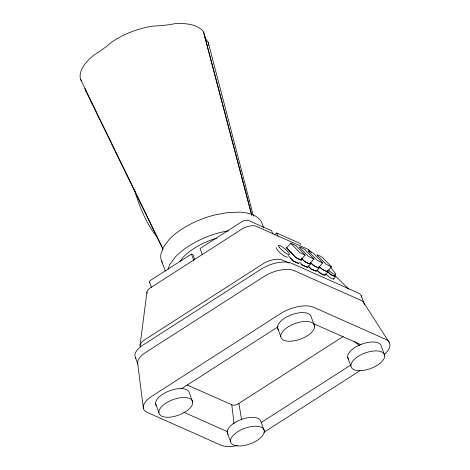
<?xml version="1.0" encoding="UTF-8"?>
<svg xmlns="http://www.w3.org/2000/svg" width="470" height="470" viewBox="0 0 470 470"><rect width="100%" height="100%" fill="white"/><g stroke="black" fill="none" stroke-linecap="round" stroke-linejoin="round"><path stroke-width="0.7" d="M286.559 247.843L295.683 257.301L300.865 259.793L305.147 255.116L296.065 245.722L290.771 243.178L286.659 247.872M290.63 243.166L299.789 252.607L305.147 255.116M301.041 259.81L300.606 259.205M301.787 258.541C302.733 260.445 308.72 264.393 309.654 263.417M302.004 264.951L307.456 267.477L310.347 264.175L309.848 263.423M313.919 259.017L305.447 250.187C304.431 248.924 297.933 245.669 299.748 247.555L308.561 256.508L313.919 259.017L309.806 263.711M310.553 262.448C310.224 263.735 319.735 269.404 318.343 267.23M311.422 269.287L316.228 271.378L319.118 268.076L318.46 267.16M322.684 262.918L314.219 254.088C313.214 252.819 306.71 249.67 308.514 251.456L317.326 260.415L322.684 262.918L318.578 267.612M319.318 266.349C318.83 267.788 329.329 273.446 326.909 270.914M325.023 275.25L327.884 271.983L327.226 271.061M331.456 266.819L322.984 257.989C321.979 256.72 315.493 253.571 317.279 255.357L326.092 264.316L331.456 266.819L327.343 271.519M140.031 345.462L146.94 292.123M333.606 279.268L335.486 276.636L334.993 275.614M168.031 269.416L169.729 264.51L175.58 256.732A53.639 24.851 -20.3 0 1 221.288 232.209L228.402 230.917M180.098 261.314L183.23 257.155A43.98 20.375 -20.3 0 1 216.611 238.178M310.347 264.175L305.218 261.937L301.611 258.541M319.118 268.076L313.989 265.838L310.376 262.442M327.884 271.983L322.755 269.739L319.142 266.343M335.445 276.671L330.498 274.504L327.531 271.149M194.762 259.522L192.994 254.746L191.431 254.053L150.329 280.478A2.99 1.387 -20.3 0 0 149.736 282.394L150.13 282.611M274.351 234.548L276.742 233.014L299.93 243.395A5.305 2.462 -20.3 0 1 300.5 244.541M181.015 389.054L278.258 326.609M186.978 384.883L232.462 405.064A4.817 2.232 -20.3 0 0 237.961 404.006L343.206 336.467M261.073 422.606L350.873 364.943M263.84 432.371L360.079 370.572M298.638 263.582L293.591 261.302M286.201 247.414L294.778 256.62C295.736 258.036 303.743 262.254 300.923 259.352M320.951 273.534L324.764 275.232M289.267 263.071L281.295 259.646A14.758 6.839 -20.3 0 0 264.451 262.9L143.632 340.468A11.75 5.446 -20.3 0 0 140.295 346.872M313.543 323.624L360.831 344.674M183.923 412.302L227.492 431.695M320.311 273.252L319.894 273.011M311.128 269.11L307.997 266.208M319.723 272.894L317.25 270.608M293.233 261.05L290.46 258.4M301.811 264.804L301.417 264.481M354.492 341.437L359.415 345.609M308.89 249.964L311.481 252.508M334.805 275.426L348.799 289.179M325.687 273.704C325.763 275.162 334.805 280.995 333.641 278.487M316.98 269.868C318.002 271.683 324.136 276.378 325.011 274.768M308.208 265.967L311.399 269.081L316.31 270.978M299.443 262.06L302.627 265.174L307.586 267.177M288.345 255.58L293.703 261.167L298.808 263.441L298.615 262.924M156.974 236.892C145.917 223.256 139.461 206.459 134.449 189.786M330.616 267.219L335.733 273.969C337.695 276.63 328.601 271.613 328.888 269.78M327.396 270.697C326.732 272.253 335.985 278.252 334.846 275.702M389.354 342.577L364.021 303.203L361.289 295.806M253.436 216.177L208.222 42.294A84.071 38.951 -20.3 0 1 203.692 32.089A52.634 24.381 -20.3 0 0 175.275 23.635A84.071 38.951 -20.3 0 1 153.578 26.026A49.244 22.813 -20.3 0 0 111.484 42.259A84.071 38.951 -20.3 0 1 94.323 54.855A49.056 22.73 -20.3 0 0 80.64 79.542L163.067 248.971M162.961 249.4L85.176 89.741A84.071 38.951 -20.3 0 0 84.964 88.337M384.707 355.537A17.795 8.243 -20.3 0 0 358.539 356.148A17.795 8.243 -20.3 0 0 360.155 370.671A17.795 8.243 -20.3 0 0 384.707 355.537L381.423 346.66A17.795 8.243 -20.3 0 0 361.383 344.281A17.795 8.243 -20.3 0 0 348.429 359.151M347.612 357.159L350.89 366.036M314.6 326.098A17.795 8.243 -20.3 0 0 288.433 326.709A17.795 8.243 -20.3 0 0 290.055 341.232A17.795 8.243 -20.3 0 0 314.6 326.098L311.322 317.221A17.795 8.243 -20.3 0 0 291.283 314.841A17.795 8.243 -20.3 0 0 278.328 329.711M276.742 233.014L278.005 236.428M272.888 234.148L271.625 230.741L248.189 220.365A5.305 2.462 -20.3 0 0 242.132 221.535L200.02 248.536L202.288 254.681M263.705 227.915L261.737 222.598A53.639 24.851 -20.3 0 0 239.935 212.164L227.968 212.546L214.896 214.925A53.639 24.851 -20.3 0 0 169.188 239.447L163.331 247.226L160.775 254.634A53.639 24.851 -20.3 0 0 162.279 262.336M277.506 327.719L280.79 336.596M264.322 430.849A17.795 8.243 -20.3 0 0 238.155 431.46A17.795 8.243 -20.3 0 0 239.77 445.983A17.795 8.243 -20.3 0 0 264.322 430.849L261.038 421.972A17.795 8.243 -20.3 0 0 240.998 419.593A17.795 8.243 -20.3 0 0 228.044 434.462M191.431 254.053L193.957 260.879M227.227 432.471L230.512 441.348M161.686 261.179L165.375 271.149M149.478 282.106L151.499 287.57M192.718 402.12A17.795 8.243 -20.3 0 0 166.55 402.731A17.795 8.243 -20.3 0 0 168.166 417.26A17.795 8.243 -20.3 0 0 192.718 402.12L189.434 393.249A17.795 8.243 -20.3 0 0 169.394 390.87A17.795 8.243 -20.3 0 0 156.439 405.739M155.623 403.748L158.907 412.619M135.348 357.318L137.833 364.038M203.692 32.089L251.738 214.855M204.215 34.868L251.726 215.372M238.919 403.436L241.621 419.992M143.35 408.177L137.698 363.557A20.022 9.277 -20.3 0 1 145.712 352.453L263.829 276.607A23.024 10.669 -20.3 0 1 294.355 270.708L360.561 300.177A23.024 10.669 -20.3 0 1 364.467 304.525M231.763 404.817L234.095 423.67M208.222 42.294A49.497 22.93 -20.3 0 1 208.739 45.302M80.64 79.542A84.071 38.951 -20.3 0 1 81.557 80.675M86.321 91.215A52.452 24.299 -20.3 0 1 85.528 90.246M136.053 358.34A20.022 9.277 -20.3 0 1 142.98 345.056L261.091 269.21A23.024 10.669 -20.3 0 1 291.617 263.312L357.829 292.787A23.024 10.669 -20.3 0 1 361.73 297.134M384.389 354.451A25.028 11.597 -20.3 0 0 385.594 339.287L313.625 307.257A25.028 11.597 -20.3 0 0 280.449 313.666L152.063 396.11A21.761 10.082 -20.3 0 0 147.04 412.29L220.794 445.119A25.028 11.597 -20.3 0 0 237.421 445.513M147.139 293.209A9.048 4.195 -20.3 0 1 149.713 288.28L242.743 228.555A11.362 5.264 -20.3 0 1 255.715 226.047L308.314 249.464A11.362 5.264 -20.3 0 1 309.289 250.545M287.376 256.949A7.12 1.428 39.9 0 1 280.508 253.154A7.12 1.428 39.9 0 1 276.736 247.749M279.615 247.678A7.12 1.428 39.9 0 0 289.109 254.628A7.12 1.428 39.9 0 0 283.175 247.508A7.12 1.428 39.9 0 0 279.615 247.678"/></g></svg>
